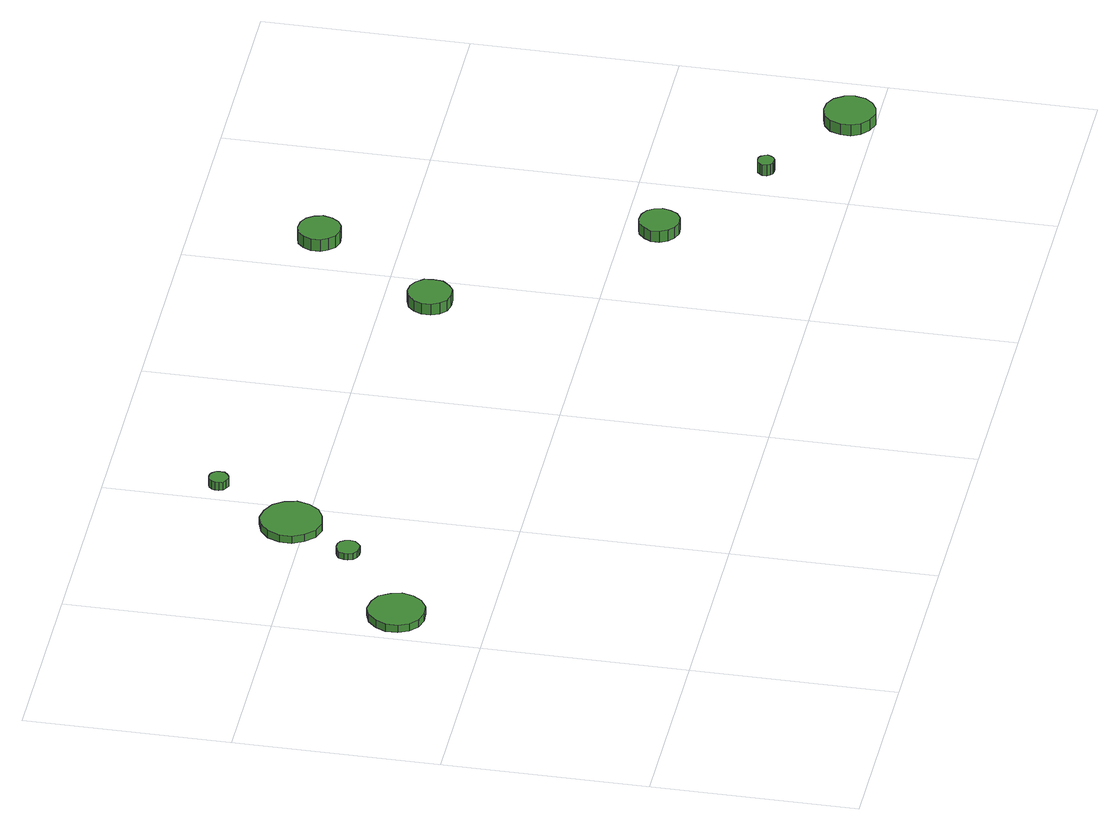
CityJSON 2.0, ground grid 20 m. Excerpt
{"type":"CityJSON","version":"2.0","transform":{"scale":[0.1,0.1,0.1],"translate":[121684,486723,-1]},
"CityObjects":{
"tree1":{"type":"SolitaryVegetationObject","attributes":{"function":"something"},"geometry":[{"type":"MultiSurface","lod":"1","boundaries":[[[0,1,2,3,4,5,6,7,8,9,10,11,12,13,14]],[[15,16,17,18,19,20,21,22,23,24,25,26,27,28,29]],[[0,29,28,1]],[[1,28,27,2]],[[2,27,26,3]],[[3,26,25,4]],[[4,25,24,5]],[[5,24,23,6]],[[6,23,22,7]],[[7,22,21,8]],[[8,21,20,9]],[[9,20,19,10]],[[10,19,18,11]],[[11,18,17,12]],[[12,17,16,13]],[[13,16,15,14]],[[14,15,29,0]]]}]},
"tree2":{"type":"SolitaryVegetationObject","attributes":{"function":"something"},"geometry":[{"type":"MultiSurface","lod":"1","boundaries":[[[30,31,32,33,34,35,36,37,38,39,40,41,42,43,44]],[[45,46,47,48,49,50,51,52,53,54,55,56,57,58,59]],[[30,59,58,31]],[[31,58,57,32]],[[32,57,56,33]],[[33,56,55,34]],[[34,55,54,35]],[[35,54,53,36]],[[36,53,52,37]],[[37,52,51,38]],[[38,51,50,39]],[[39,50,49,40]],[[40,49,48,41]],[[41,48,47,42]],[[42,47,46,43]],[[43,46,45,44]],[[44,45,59,30]]]}]},
"tree3":{"type":"SolitaryVegetationObject","attributes":{"function":"something"},"geometry":[{"type":"MultiSurface","lod":"1","boundaries":[[[60,61,62,63,64,65,66,67,68,69,70,71,72,73,74]],[[75,76,77,78,79,80,81,82,83,84,85,86,87,88,89]],[[60,89,88,61]],[[61,88,87,62]],[[62,87,86,63]],[[63,86,85,64]],[[64,85,84,65]],[[65,84,83,66]],[[66,83,82,67]],[[67,82,81,68]],[[68,81,80,69]],[[69,80,79,70]],[[70,79,78,71]],[[71,78,77,72]],[[72,77,76,73]],[[73,76,75,74]],[[74,75,89,60]]]}]},
"tree4":{"type":"SolitaryVegetationObject","attributes":{"function":"something"},"geometry":[{"type":"MultiSurface","lod":"1","boundaries":[[[90,91,92,93,94,95,96,97,98,99,100,101,102,103,104]],[[105,106,107,108,109,110,111,112,113,114,115,116,117,118,119]],[[90,119,118,91]],[[91,118,117,92]],[[92,117,116,93]],[[93,116,115,94]],[[94,115,114,95]],[[95,114,113,96]],[[96,113,112,97]],[[97,112,111,98]],[[98,111,110,99]],[[99,110,109,100]],[[100,109,108,101]],[[101,108,107,102]],[[102,107,106,103]],[[103,106,105,104]],[[104,105,119,90]]]}]},
"tree5":{"type":"SolitaryVegetationObject","attributes":{"function":"something"},"geometry":[{"type":"MultiSurface","lod":"1","boundaries":[[[120,121,122,123,124,125,126,127,128,129,130,131,132,133,134]],[[135,136,137,138,139,140,141,142,143,144,145,146,147,148,149]],[[120,149,148,121]],[[121,148,147,122]],[[122,147,146,123]],[[123,146,145,124]],[[124,145,144,125]],[[125,144,143,126]],[[126,143,142,127]],[[127,142,141,128]],[[128,141,140,129]],[[129,140,139,130]],[[130,139,138,131]],[[131,138,137,132]],[[132,137,136,133]],[[133,136,135,134]],[[134,135,149,120]]]}]},
"tree6":{"type":"SolitaryVegetationObject","attributes":{"function":"something"},"geometry":[{"type":"MultiSurface","lod":"1","boundaries":[[[150,151,152,153,154,155,156,157,158,159,160,161,162,163,164]],[[165,166,167,168,169,170,171,172,173,174,175,176,177,178,179]],[[150,179,178,151]],[[151,178,177,152]],[[152,177,176,153]],[[153,176,175,154]],[[154,175,174,155]],[[155,174,173,156]],[[156,173,172,157]],[[157,172,171,158]],[[158,171,170,159]],[[159,170,169,160]],[[160,169,168,161]],[[161,168,167,162]],[[162,167,166,163]],[[163,166,165,164]],[[164,165,179,150]]]}]},
"tree7":{"type":"SolitaryVegetationObject","attributes":{"function":"something"},"geometry":[{"type":"MultiSurface","lod":"1","boundaries":[[[180,181,182,183,184,185,186,187,188,189,190,191,192,193,194]],[[195,196,197,198,199,200,201,202,203,204,205,206,207,208,209]],[[180,209,208,181]],[[181,208,207,182]],[[182,207,206,183]],[[183,206,205,184]],[[184,205,204,185]],[[185,204,203,186]],[[186,203,202,187]],[[187,202,201,188]],[[188,201,200,189]],[[189,200,199,190]],[[190,199,198,191]],[[191,198,197,192]],[[192,197,196,193]],[[193,196,195,194]],[[194,195,209,180]]]}]},
"tree8":{"type":"SolitaryVegetationObject","attributes":{"function":"something"},"geometry":[{"type":"MultiSurface","lod":"1","boundaries":[[[210,211,212,213,214,215,216,217,218,219,220,221,222,223,224]],[[225,226,227,228,229,230,231,232,233,234,235,236,237,238,239]],[[210,239,238,211]],[[211,238,237,212]],[[212,237,236,213]],[[213,236,235,214]],[[214,235,234,215]],[[215,234,233,216]],[[216,233,232,217]],[[217,232,231,218]],[[218,231,230,219]],[[219,230,229,220]],[[220,229,228,221]],[[221,228,227,222]],[[222,227,226,223]],[[223,226,225,224]],[[224,225,239,210]]]}]},
"tree9":{"type":"SolitaryVegetationObject","attributes":{"function":"something"},"geometry":[{"type":"MultiSurface","lod":"1","boundaries":[[[240,241,242,243,244,245,246,247,248,249,250,251,252,253,254]],[[255,256,257,258,259,260,261,262,263,264,265,266,267,268,269]],[[240,269,268,241]],[[241,268,267,242]],[[242,267,266,243]],[[243,266,265,244]],[[244,265,264,245]],[[245,264,263,246]],[[246,263,262,247]],[[247,262,261,248]],[[248,261,260,249]],[[249,260,259,250]],[[250,259,258,251]],[[251,258,257,252]],[[252,257,256,253]],[[253,256,255,254]],[[254,255,269,240]]]}]},
"tree10":{"type":"SolitaryVegetationObject","attributes":{"function":"something"}},
"tree11":{"type":"SolitaryVegetationObject","attributes":{"function":"something"}}
},
"vertices":[
[64,287,17],[61,298,17],[55,308,17],[45,313,17],[33,315,17],[22,311,17],[14,303,17],[9,293,17],[9,281,17],[14,271,17],[22,263,17],[33,260,17],[45,261,17],[55,267,17],[61,276,17],[61,276,9],[55,267,9],[45,261,9],[33,260,9],[22,263,9],[14,271,9],[9,281,9],[9,293,9],[14,303,9],[22,311,9],[33,315,9],[45,313,9],[55,308,9],[61,298,9],[64,287,9],
[145,352,15],[144,357,15],[141,361,15],[137,363,15],[132,363,15],[128,362,15],[124,359,15],[122,354,15],[122,350,15],[124,345,15],[128,342,15],[132,341,15],[137,341,15],[141,344,15],[144,347,15],[144,347,8],[141,344,8],[137,341,8],[132,341,8],[128,342,8],[124,345,8],[122,350,8],[122,354,8],[124,359,8],[128,362,8],[132,363,8],[137,363,8],[141,361,8],[144,357,8],[145,352,8],
[199,413,16],[196,425,16],[189,435,16],[178,441,16],[166,443,16],[154,439,16],[145,431,16],[140,419,16],[140,407,16],[145,396,16],[154,387,16],[166,383,16],[178,385,16],[189,391,16],[196,401,16],[196,401,8],[189,391,8],[178,385,8],[166,383,8],[154,387,8],[145,396,8],[140,407,8],[140,419,8],[145,431,8],[154,439,8],[166,443,8],[178,441,8],[189,435,8],[196,425,8],[199,413,8],
[233,493,17],[233,497,17],[230,500,17],[227,502,17],[223,502,17],[219,501,17],[216,498,17],[215,495,17],[215,491,17],[216,487,17],[219,485,17],[223,483,17],[227,484,17],[230,486,17],[233,489,17],[233,489,8],[230,486,8],[227,484,8],[223,483,8],[219,485,8],[216,487,8],[215,491,8],[215,495,8],[216,498,8],[219,501,8],[223,502,8],[227,502,8],[230,500,8],[233,497,8],[233,493,8],
[586,356,19],[585,365,19],[579,372,19],[572,376,19],[563,377,19],[554,374,19],[548,368,19],[544,360,19],[544,351,19],[548,343,19],[554,337,19],[563,335,19],[572,335,19],[579,340,19],[585,347,19],[585,347,7],[579,340,7],[572,335,7],[563,335,7],[554,337,7],[548,343,7],[544,351,7],[544,360,7],[548,368,7],[554,374,7],[563,377,7],[572,376,7],[579,372,7],[585,365,7],[586,356,7],
[744,167,19],[742,175,19],[738,181,19],[731,185,19],[722,186,19],[715,184,19],[709,178,19],[705,171,19],[705,163,19],[709,155,19],[715,150,19],[722,147,19],[731,148,19],[738,152,19],[742,159,19],[742,159,7],[738,152,7],[731,148,7],[722,147,7],[715,150,7],[709,155,7],[705,163,7],[705,171,7],[709,178,7],[715,184,7],[722,186,7],[731,185,7],[738,181,7],[742,175,7],[744,167,7],
[671,478,20],[669,486,20],[664,493,20],[657,497,20],[648,498,20],[640,496,20],[634,490,20],[630,482,20],[630,473,20],[634,466,20],[640,460,20],[648,457,20],[657,458,20],[664,462,20],[669,469,20],[669,469,7],[664,462,7],[657,458,7],[648,457,7],[640,460,7],[634,466,7],[630,473,7],[630,482,7],[634,490,7],[640,496,7],[648,498,7],[657,497,7],[664,493,7],[669,486,7],[671,478,7],
[851,87,19],[850,90,19],[848,93,19],[845,95,19],[842,95,19],[838,94,19],[836,92,19],[834,89,19],[834,85,19],[836,82,19],[838,80,19],[842,79,19],[845,79,19],[848,81,19],[850,84,19],[850,84,7],[848,81,7],[845,79,7],[842,79,7],[838,80,7],[836,82,7],[834,85,7],[834,89,7],[836,92,7],[838,94,7],[842,95,7],[845,95,7],[848,93,7],[850,90,7],[851,87,7],
[964,25,19],[962,35,19],[956,44,19],[947,49,19],[937,50,19],[927,47,19],[919,40,19],[915,30,19],[915,20,19],[919,11,19],[927,4,19],[937,0,19],[947,2,19],[956,7,19],[962,15,19],[962,15,7],[956,7,7],[947,2,7],[937,0,7],[927,4,7],[919,11,7],[915,20,7],[915,30,7],[919,40,7],[927,47,7],[937,50,7],[947,49,7],[956,44,7],[962,35,7],[964,25,7]
]}
